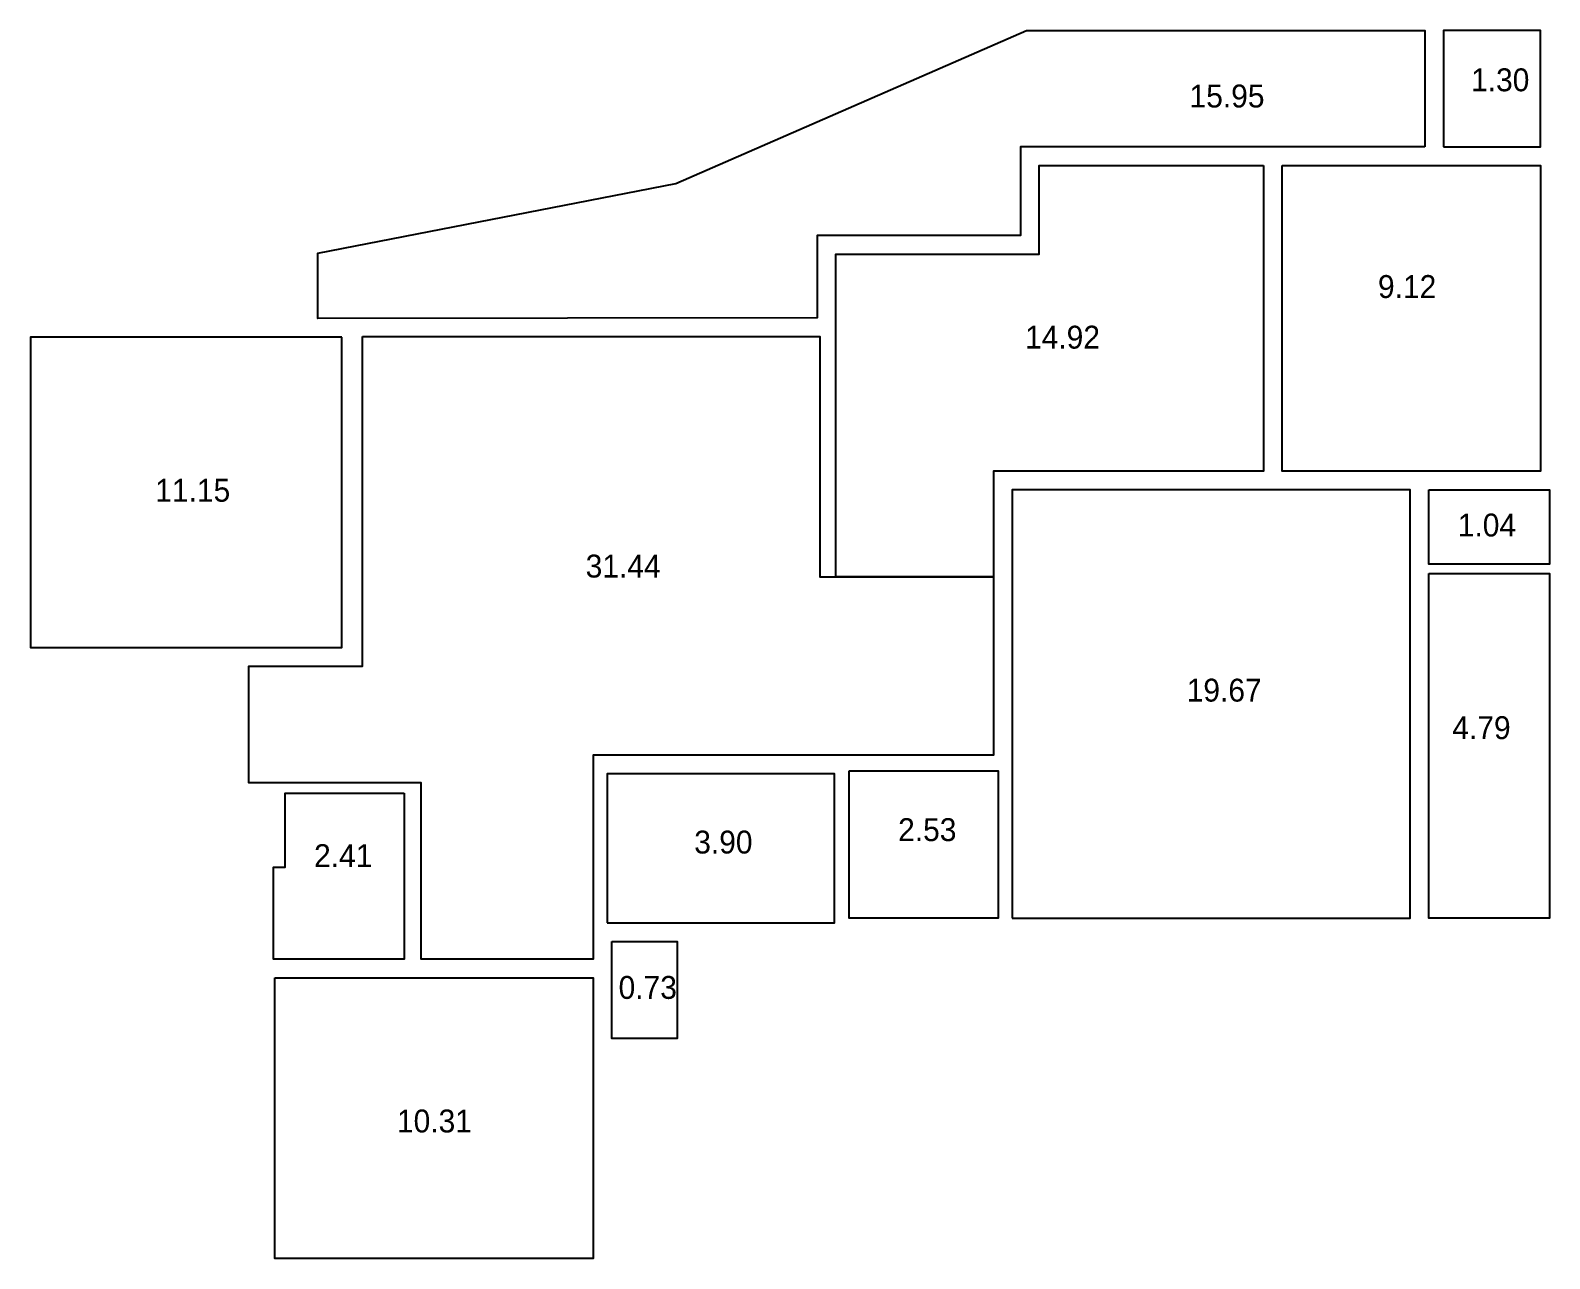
# Model space of a CAD drawing. Header units: millimetres. Extents: x 332171 to 384371, y 54317 to 89920.
# Drawn here: x 335920 to 352237, y 76727 to 89920 of the extents above; entities that cross this region are included whole.
import ezdxf
from ezdxf.enums import TextEntityAlignment as Align

# ---------------------------------------------------------------- set-up
doc = ezdxf.new("R2010")
doc.units = ezdxf.units.MM
doc.header["$LTSCALE"] = 60
doc.layers.add('0-ELC TEXT', color=7, linetype='Continuous')
doc.styles.add('이윤정', font='Korail_Round_Gothic_Light.ttf')

msp = doc.modelspace()

# ---------------------------------------------------------------- linework, layer by layer
at = {"layer": '0-ELC TEXT'}
for points in [[(350898.4, 88669.6), (346555.4, 88669.6), (346555.4, 87714.6), (344370.4, 87714.6), (344370.4, 86831.4), (339005.9, 86826.4), (339005.9, 87526), (342854, 88273.5), (346620, 89919.6), (350898.4, 89919.6), (350898.4, 88669.6)], [(349163.4, 88469.6), (349163.4, 85184.6), (346263.4, 85184.6), (346263.4, 84048.6), (344570.4, 84048.6), (344570.4, 87514.6), (346755.4, 87514.6), (346755.4, 88469.6), (349163.4, 88469.6)], [(339486.4, 86631.6), (344400.4, 86631.6), (344400.4, 84048.6), (346263.4, 84048.6), (346263.4, 82134.6), (341966.4, 82134.6), (341966.4, 79941.6), (340116.4, 79941.6), (340116.4, 81836.6), (338266.4, 81836.6), (338266.4, 83091.6), (339486.4, 83091.6), (339486.4, 86631.6)], [(339936.4, 81726.6), (339936.4, 79941.6), (338531.4, 79941.6), (338531.4, 80931.6), (338656.4, 80931.6), (338656.4, 81726.6), (339936.4, 81726.6)]]:
    msp.add_lwpolyline(points, dxfattribs=at)
for points in [[(351098.4, 88669.6), (352138.4, 88669.6), (352138.4, 89919.6), (351098.4, 89919.6)], [(349363.4, 88469.6), (352138.4, 88469.6), (352138.4, 85184.6), (349363.4, 85184.6)], [(339266.4, 86623.6), (335920.4, 86623.6), (335920.4, 83291.6), (339266.4, 83291.6)], [(346463.4, 80384.6), (350740.4, 80384.6), (350740.4, 84984.6), (346463.4, 84984.6)], [(350940.4, 84984.6), (352237, 84984.6), (352237, 84184.6), (350940.4, 84184.6)], [(350940.4, 84084.6), (352234.2, 84084.6), (352234.2, 80384.6), (350940.4, 80384.6)], [(342116.4, 80334.6), (344556.4, 80334.6), (344556.4, 81934.6), (342116.4, 81934.6)], [(344713.4, 81964.6), (346313.4, 81964.6), (346313.4, 80384.6), (344713.4, 80384.6)], [(342166.4, 80134.6), (342866.4, 80134.6), (342866.4, 79091.6), (342166.4, 79091.6)], [(338546.4, 79741.6), (341966.4, 79741.6), (341966.4, 76726.6), (338546.4, 76726.6)]]:
    msp.add_lwpolyline(points, close=True, dxfattribs=at)

# ---------------------------------------------------------------- texts
at = {"layer": '0-ELC TEXT', "style": '이윤정'}
for s, p in [('1.30', (352019.6, 89265.5)), ('15.95', (349175, 89091.4)), ('9.12', (351019.8, 87045)), ('14.92', (347407.9, 86501.2)), ('11.15', (338066.8, 84856.7)), ('1.04', (351877, 84483.2)), ('31.44', (342689.1, 84042.4)), ('19.67', (349144.3, 82709.8)), ('4.79', (351818.4, 82306.8)), ('2.53', (345866.2, 81211.3)), ('3.90', (343676.4, 81077.9)), ('2.41', (339593.4, 80932.2)), ('0.73', (342863.8, 79516.5)), ('10.31', (340662.5, 78081.9))]:
    msp.add_text(s, height=245.93, dxfattribs=at).set_placement(p, align=Align.RIGHT)

doc.saveas('drawing.dxf')
